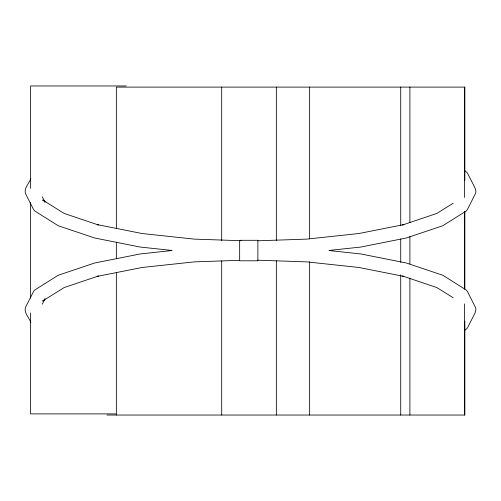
<?xml version="1.0" encoding="UTF-8"?>
<svg xmlns="http://www.w3.org/2000/svg" width="501" height="501" viewBox="0 0 501 501"><rect width="100%" height="100%" fill="white"/><g stroke="black" fill="none" stroke-linecap="round" stroke-linejoin="round"><path stroke-width="0.75" d="M30.837 178.419C29.258 183.535 22.889 188.846 25.964 194.588L33.617 209.631L34.663 210.921L58.21 225.738L94.664 237.994L140.305 247.062L171.893 250.444M42.284 304.188L45.046 298.759L44.345 299.623M44 300.049L42.629 301.007L64.128 287.574L98.328 276.038L97.163 276.395L142.077 267.478L194.375 261.866L239.584 260.326M464.966 330.297L467.383 328.049L475.036 313.006L475.95 309.706L475.718 307.996L467.383 291.363L466.337 290.073L442.79 275.256L406.336 263L360.695 253.932L329.107 250.55M453.154 203.243L436.872 213.42L402.672 224.955L403.837 224.598L358.923 233.522L306.625 239.127L257.514 240.799M171.893 250.55L140.305 253.932L94.664 263L58.21 275.256L34.663 290.073L33.617 291.363L25.964 306.405C22.889 312.148 29.258 317.459 30.837 322.575M329.107 250.444L360.695 247.062L406.336 237.994L442.79 225.738L466.337 210.921L467.383 209.631L475.718 192.998L475.95 191.288L475.036 187.988L467.383 172.945L464.966 170.697M126.265 85.965L30.555 85.965L30.555 188.495M115.725 413.895L30.555 413.895L30.555 312.931M106.989 415.035L464.853 415.035L464.853 321.116M241.144 240.718L194.375 239.127L142.077 233.522L97.163 224.598L98.328 224.955L64.128 213.42L42.629 199.987L44 200.945M257.514 260.194L306.625 261.866L358.923 267.478L403.837 276.395L402.672 276.038L436.872 287.574L453.154 297.751M44.345 201.377L45.046 202.235L42.284 196.812M464.853 180.241L464.853 87.105L116.351 87.105L116.351 228.763M464.853 211.547L464.853 289.027M464.552 87.105L464.552 197.457M464.552 211.547L464.552 289.027M464.552 303.9L464.552 415.035M409.899 87.105L409.899 222.5M409.899 236.591L409.899 263.983M409.899 278.068L409.899 415.035M400.725 87.105L400.725 225.632M400.725 238.939L400.725 262.418M400.725 274.943L400.725 415.035M309.637 87.105L309.637 238.939M309.637 261.635L309.637 415.035M276.345 87.105L276.345 240.505M276.345 260.852L276.345 415.035M221.692 87.105L221.692 240.505M221.692 260.852L221.692 415.035M116.351 242.071L116.351 258.503M116.351 272.594L116.351 415.035M30.555 202.579L30.555 298.064M257.877 240.305L239.66 240.305L239.66 260.796L257.877 260.796L257.877 240.305"/></g></svg>
